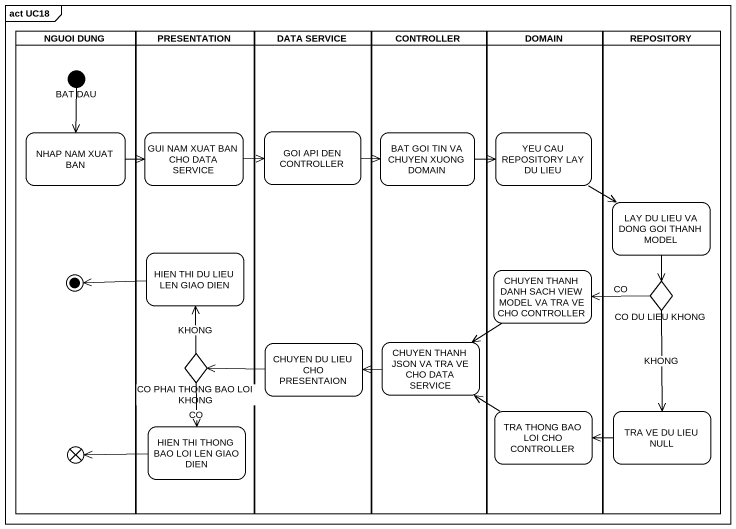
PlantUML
@startuml
mainframe act UC18
hide empty description
state "NGUOI DUNG" as NGUOI_DUNG <<partition>> {
  state "BAT DAU" as BAT_DAU <<start>>
  state "NHAP NAM XUAT BAN" as NHAP_NAM_XUAT_BAN
  state final1 <<end>>
  state flowfinal1 <<end>>
}
state PRESENTATION <<partition>> {
  state "GUI NAM XUAT BAN CHO DATA SERVICE" as GUI_NAM_XUAT_BAN_CHO_DATA
  state "HIEN THI DU LIEU LEN GIAO DIEN" as HIEN_THI_DU_LIEU_LEN_GIAO
  state "CO PHAI THONG BAO LOI KHONG" as CO_PHAI_THONG_BAO_LOI_KHONG <<choice>>
  state "HIEN THI THONG BAO LOI LEN GIAO DIEN" as HIEN_THI_THONG_BAO_LOI_LEN
}
state "DATA SERVICE" as DATA_SERVICE <<partition>> {
  state "GOI API DEN CONTROLLER" as GOI_API_DEN_CONTROLLER
  state "CHUYEN DU LIEU CHO PRESENTAION" as CHUYEN_DU_LIEU_CHO
}
state CONTROLLER <<partition>> {
  state "BAT GOI TIN VA CHUYEN XUONG DOMAIN" as BAT_GOI_TIN_VA_CHUYEN_XUONG
  state "CHUYEN THANH JSON VA TRA VE CHO DATA SERVICE" as CHUYEN_THANH_JSON_VA_TRA_VE
}
state DOMAIN <<partition>> {
  state "YEU CAU REPOSITORY LAY DU LIEU" as YEU_CAU_REPOSITORY_LAY_DU
  state "CHUYEN THANH DANH SACH VIEW MODEL VA TRA VE CHO CONTROLLER" as CHUYEN_THANH_DANH_SACH_VIEW
  state "TRA THONG BAO LOI CHO CONTROLLER" as TRA_THONG_BAO_LOI_CHO
}
state REPOSITORY <<partition>> {
  state "LAY DU LIEU VA DONG GOI THANH MODEL" as LAY_DU_LIEU_VA_DONG_GOI
  state "CO DU LIEU KHONG" as CO_DU_LIEU_KHONG <<choice>>
  state "TRA VE DU LIEU NULL" as TRA_VE_DU_LIEU_NULL
}
BAT_DAU --> NHAP_NAM_XUAT_BAN
NHAP_NAM_XUAT_BAN -right-> GUI_NAM_XUAT_BAN_CHO_DATA
GUI_NAM_XUAT_BAN_CHO_DATA -right-> GOI_API_DEN_CONTROLLER
GOI_API_DEN_CONTROLLER -right-> BAT_GOI_TIN_VA_CHUYEN_XUONG
BAT_GOI_TIN_VA_CHUYEN_XUONG -right-> YEU_CAU_REPOSITORY_LAY_DU
YEU_CAU_REPOSITORY_LAY_DU -right-> LAY_DU_LIEU_VA_DONG_GOI
LAY_DU_LIEU_VA_DONG_GOI --> CO_DU_LIEU_KHONG
HIEN_THI_DU_LIEU_LEN_GIAO -left-> final1
CHUYEN_THANH_DANH_SACH_VIEW --> CHUYEN_THANH_JSON_VA_TRA_VE
CO_DU_LIEU_KHONG -left-> CHUYEN_THANH_DANH_SACH_VIEW : CO
CO_DU_LIEU_KHONG --> TRA_VE_DU_LIEU_NULL : KHONG
CO_PHAI_THONG_BAO_LOI_KHONG -up-> HIEN_THI_DU_LIEU_LEN_GIAO : KHONG
CO_PHAI_THONG_BAO_LOI_KHONG --> HIEN_THI_THONG_BAO_LOI_LEN : CO
CHUYEN_DU_LIEU_CHO -left-> CO_PHAI_THONG_BAO_LOI_KHONG
CHUYEN_THANH_JSON_VA_TRA_VE -left-> CHUYEN_DU_LIEU_CHO
TRA_THONG_BAO_LOI_CHO -up-> CHUYEN_THANH_JSON_VA_TRA_VE
TRA_VE_DU_LIEU_NULL -left-> TRA_THONG_BAO_LOI_CHO
HIEN_THI_THONG_BAO_LOI_LEN -left-> flowfinal1
@enduml
